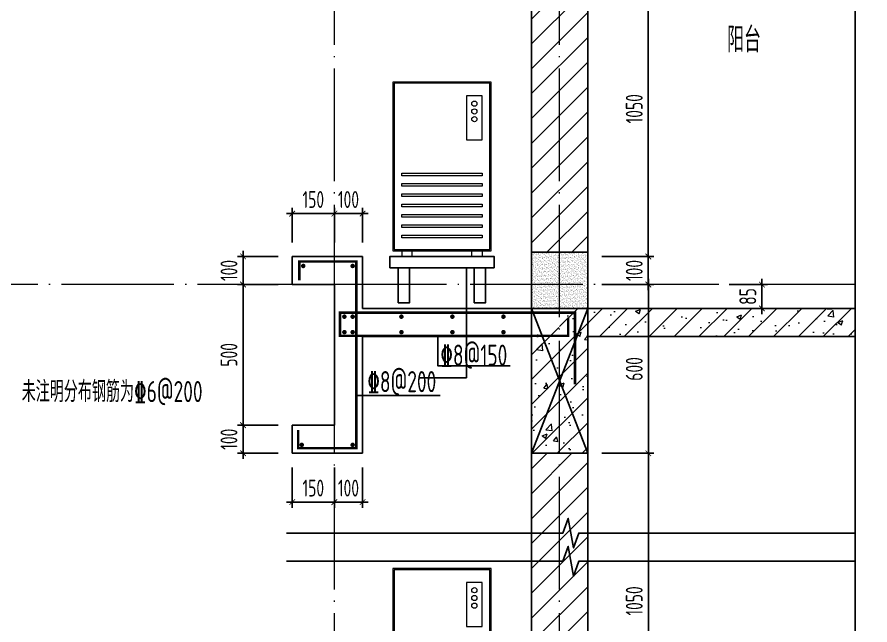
# Model space of a CAD drawing. Extents: x 826826 to 1642106, y -156213 to 399140.
# Drawn here: x 1545148 to 1548177, y 298156 to 300318 of the extents above; entities that cross this region are included whole.
import ezdxf

# ---------------------------------------------------------------- set-up
doc = ezdxf.new("R2010")
doc.units = 0
doc.header["$LTSCALE"] = 1000
doc.linetypes.add('DOTE', pattern=[2.42, 2, -0.2, 0.02, -0.2])
doc.layers.get('0').update_dxf_attribs({"linetype": 'CONTINUOUS'})
doc.layers.get('DEFPOINTS').update_dxf_attribs({"linetype": 'CONTINUOUS'})
for name, color, linetype in [('DIM', 2, 'CONTINUOUS'), ('DIM_IDEN', 67, 'CONTINUOUS'), ('DIM_SYMB', 3, 'CONTINUOUS'), ('PUB_TEXT', 2, 'CONTINUOUS'), ('REIN', 6, 'CONTINUOUS'), ('S-大样-砼线', 7, 'CONTINUOUS'), ('S-引出线', 40, 'CONTINUOUS'), ('TEXT', 2, 'CONTINUOUS'), ('WALL', 5, 'CONTINUOUS'), ('看线', 251, 'CONTINUOUS'), ('空调外机', 8, 'CONTINUOUS'), ('立面-看线', 251, 'CONTINUOUS')]:
    doc.layers.add(name, color=color, linetype=linetype)
for name, color, linetype, lineweight in [('DOTE', 251, 'DOTE', 9), ('PUB_HATCH', 8, 'CONTINUOUS', 9), ('平面-空调室外机', 143, 'CONTINUOUS', 9)]:
    doc.layers.add(name, color=color, linetype=linetype, lineweight=lineweight)
doc.styles.add('DIM_FONT_T3', font='SIMPLEX', dxfattribs={"width": 0.705882, "bigfont": 'GBCBIG'})
doc.styles.add('TSSD_DIMENSION', font='Tssdeng.shx', dxfattribs={"width": 0.7, "bigfont": 'tssdchn.shx'})
doc.styles.add('TSSD_REIN', font='tssdeng.shx', dxfattribs={"width": 0.7, "height": 300, "bigfont": 'tssdchn.shx'})
doc.dimstyles.new('TSSD_20_20', dxfattribs={"dimtxt": 60, "dimasz": 20, "dimexe": 20, "dimexo": 50, "dimgap": 20, "dimtad": 1, "dimdec": 0, "dimzin": 0, "dimdsep": 46, "dimtxsty": 'TSSD_DIMENSION', "dimblk": 'ARCHTICK', "dimblk1": 'ARCHTICK', "dimblk2": 'ARCHTICK', "dimcen": 0, "dimdle": 20, "dimclrt": 7, "dimadec": 0, "dimazin": 0, "dimtfac": 1, "dimtdec": 0, "dimtix": 1, "dimtmove": 2, "dimatfit": 3, "dimfxl": 0, "dimtolj": 1, "dimtzin": 0, "dimarcsym": 0})
pattern_1 = [(45, (0, 0), (-44.194174, 44.194174), []), (50, (0, 0), (179.315046, -15.688034), [18.75, -206.25]), (355, (0, 0), (-34.687833, 188.048033), [15, -165]), (100.4514, (14.94, -1.3), (144.627345, 172.359886), [15.935047, -175.285528]), (46.1842, (0, 50), (266.81026, -41.379754), [28.125, -309.375]), (96.6356, (22.23, 46.55), (233.66568, 243.52947), [23.90257, -262.92825]), (351.1842, (0, 50), (233.66549, 243.52965), [22.5, -247.5]), (21, (25, 37.5), (149.226763, -100.654723), [18.75, -206.25]), (326, (25, 37.5), (60.828833, 181.28751), [15, -165]), (71.4514, (37.44, 29.11), (210.055657, 80.632624), [15.935047, -175.285528]), (37.5, (0, 0), (3.039964, 83.2234635), [0, -163, 0, -167.5, 0, -165.625]), (7.5, (0, 0), (65.767384, 98.602928), [0, -95.5, 0, -159.25, 0, -63.125]), (327.5, (-55.75, 0), (133.455609, -5.638718), [0, -62.5, 0, -195, 0, -258.75]), (317.5, (-80.75, 0), (145.796542, 25.026246), [0, -81.25, 0, -129.5, 0, -183.75])]
pattern_2 = [(45, (0, 44.88), (-44.1941915, 44.1941915), [])]
pattern_3 = [(45, (689015.794, 456209.414), (-44.194174, 44.194174), []), (50, (689015.8, 456209.41), (179.315046, -15.688034), [18.75, -206.25]), (355, (689015.8, 456209.41), (-34.687833, 188.048033), [15, -165]), (100.4514, (689030.74, 456208.1), (144.627345, 172.359886), [15.935047, -175.285528]), (46.1842, (689015.8, 456259.41), (266.81026, -41.379754), [28.125, -309.375]), (96.6356, (689038.03, 456255.97), (233.66568, 243.52947), [23.90257, -262.92825]), (351.1842, (689015.8, 456259.41), (233.66549, 243.52965), [22.5, -247.5]), (21, (689040.8, 456246.91), (149.226763, -100.654723), [18.75, -206.25]), (326, (689040.8, 456246.91), (60.828833, 181.28751), [15, -165]), (71.4514, (689053.23, 456238.53), (210.055657, 80.632624), [15.935047, -175.285528]), (37.5, (689015.794, 456209.414), (3.039964, 83.2234635), [0, -163, 0, -167.5, 0, -165.625]), (7.5, (689015.79, 456209.41), (65.767384, 98.602928), [0, -95.5, 0, -159.25, 0, -63.125]), (327.5, (688960.044, 456209.414), (133.455609, -5.638718), [0, -62.5, 0, -195, 0, -258.75]), (317.5, (688935.04, 456209.41), (145.796542, 25.026246), [0, -81.25, 0, -129.5, 0, -183.75])]

# ---------------------------------------------------------------- blocks, each defined once
blk = doc.blocks.new('kongtiao')
for p, q in [((-338.7, 49), (-338.7, -550.8)), ((11, 49), (-338.7, 49)), ((-334.1, 44.4), (-334.1, -546.2)), ((6.4, 44.4), (-334.1, 44.4)), ((6.4, -546.2), (6.4, 44.4)), ((11, -550.8), (11, 49)), ((-76.2, -0.5), (-76.2, -156.5)), ((-21.1, -0.5), (-76.2, -0.5)), ((-21.1, -156.5), (-21.1, -0.5)), ((-76.2, -156.5), (-21.1, -156.5)), ((-338.7, -550.8), (11, -550.8)), ((-334.1, -546.2), (6.4, -546.2)), ((-306.6, -550.8), (-306.6, -571.2)), ((-306.6, -571.2), (-269.8, -571.2)), ((-269.8, -571.2), (-269.8, -550.8)), ((-57.9, -571.2), (-57.9, -550.8)), ((-21.1, -571.2), (-57.9, -571.2)), ((-21.1, -550.8), (-21.1, -571.2))]:
    blk.add_line(p, q)
for points in [[(-306.6, -275.4), (-21.1, -275.4), (-21.1, -284.6), (-306.6, -284.6)], [(-306.6, -312.1), (-21.1, -312.1), (-21.1, -321.3), (-306.6, -321.3)], [(-306.6, -348.8), (-21.1, -348.8), (-21.1, -358), (-306.6, -358)], [(-306.6, -385.6), (-21.1, -385.6), (-21.1, -394.7), (-306.6, -394.7)], [(-306.6, -422.3), (-21.1, -422.3), (-21.1, -431.5), (-306.6, -431.5)], [(-306.6, -459), (-21.1, -459), (-21.1, -468.2), (-306.6, -468.2)], [(-306.6, -495.7), (-21.1, -495.7), (-21.1, -504.9), (-306.6, -504.9)]]:
    blk.add_lwpolyline(points, close=True)
for centre in [(-48.7, -28), (-48.7, -55.6), (-48.7, -83.1)]:
    blk.add_circle(centre, 9.18)
blk = doc.blocks.new('_ArchTick')
at = {"color": 0, "linetype": 'ByBlock', "const_width": 0.15}
blk.add_lwpolyline([(-0.5, -0.5), (0.5, 0.5)], dxfattribs=at)
blk = doc.blocks.new('*D2746')
at = {"layer": 'DEFPOINTS', "color": 0}
for p in [(895181.9, -114386.1), (895397.2, -114386.1), (895181.9, -114986.1)]:
    blk.add_point(p, dxfattribs=at)
at = {"layer": 'DIM', "color": 0, "lineweight": -2}
for p, q in [((895397.2, -115006.1), (895397.2, -114366.1)), ((895231.9, -114386.1), (895417.2, -114386.1)), ((895231.9, -114986.1), (895417.2, -114986.1))]:
    blk.add_line(p, q, dxfattribs=at)
at = {"layer": 'DIM', "color": 0, "lineweight": -2, "xscale": 20, "yscale": 20, "zscale": 20}
for p, rotation in [((895397.2, -114386.1), 90), ((895397.2, -114986.1), 270)]:
    blk.add_blockref('_ArchTick', p, dxfattribs=dict(at, rotation=rotation))
at = {"layer": 'DIM', "color": 7, "insert": (895347.2, -114686.1), "char_height": 60, "attachment_point": 5, "rotation": 90, "style": 'TSSD_DIMENSION'}
blk.add_mtext('\\A1;600', dxfattribs=at)
blk = doc.blocks.new('*D2747')
at = {"layer": 'DEFPOINTS', "color": 0}
for p in [(895181.9, -114986.1), (895397.2, -114986.1), (895181.9, -116036.1)]:
    blk.add_point(p, dxfattribs=at)
at = {"layer": 'DIM', "color": 0, "lineweight": -2}
for p, q in [((895397.2, -116056.1), (895397.2, -114966.1)), ((895231.9, -114986.1), (895417.2, -114986.1)), ((895231.9, -116036.1), (895417.2, -116036.1))]:
    blk.add_line(p, q, dxfattribs=at)
at = {"layer": 'DIM', "color": 0, "lineweight": -2, "xscale": 20, "yscale": 20, "zscale": 20}
for p, rotation in [((895397.2, -114986.1), 90), ((895397.2, -116036.1), 270)]:
    blk.add_blockref('_ArchTick', p, dxfattribs=dict(at, rotation=rotation))
at = {"layer": 'DIM', "color": 7, "insert": (895347.2, -115511.1), "char_height": 60, "attachment_point": 5, "rotation": 90, "style": 'TSSD_DIMENSION'}
blk.add_mtext('\\A1;1050', dxfattribs=at)
blk = doc.blocks.new('*D2748')
at = {"layer": 'DEFPOINTS', "color": 0}
for p in [(895181.9, -116036.1), (895397.2, -116036.1), (895181.9, -116136.1)]:
    blk.add_point(p, dxfattribs=at)
at = {"layer": 'DIM', "color": 0, "lineweight": -2}
for p, q in [((895231.9, -116036.1), (895417.2, -116036.1)), ((895397.2, -116036.1), (895397.2, -116016.1)), ((895397.2, -116136.1), (895397.2, -116036.1)), ((895231.9, -116136.1), (895417.2, -116136.1)), ((895397.2, -116136.1), (895397.2, -116156.1))]:
    blk.add_line(p, q, dxfattribs=at)
at = {"layer": 'DIM', "color": 0, "lineweight": -2, "xscale": 20, "yscale": 20, "zscale": 20}
for p, rotation in [((895397.2, -116036.1), 270), ((895397.2, -116136.1), 90)]:
    blk.add_blockref('_ArchTick', p, dxfattribs=dict(at, rotation=rotation))
at = {"layer": 'DIM', "color": 7, "insert": (895347.2, -116086.1), "char_height": 60, "attachment_point": 5, "rotation": 90, "style": 'TSSD_DIMENSION'}
blk.add_mtext('\\A1;100', dxfattribs=at)
blk = doc.blocks.new('*D2749')
at = {"layer": 'DEFPOINTS', "color": 0}
for p in [(895181.9, -116136.1), (895397.2, -116136.1), (895181.9, -117186.1)]:
    blk.add_point(p, dxfattribs=at)
at = {"layer": 'DIM', "color": 0, "lineweight": -2}
for p, q in [((895397.2, -117206.1), (895397.2, -116116.1)), ((895231.9, -116136.1), (895417.2, -116136.1)), ((895231.9, -117186.1), (895417.2, -117186.1))]:
    blk.add_line(p, q, dxfattribs=at)
at = {"layer": 'DIM', "color": 0, "lineweight": -2, "xscale": 20, "yscale": 20, "zscale": 20}
for p, rotation in [((895397.2, -116136.1), 90), ((895397.2, -117186.1), 270)]:
    blk.add_blockref('_ArchTick', p, dxfattribs=dict(at, rotation=rotation))
at = {"layer": 'DIM', "color": 7, "insert": (895347.2, -116661.1), "char_height": 60, "attachment_point": 5, "rotation": 90, "style": 'TSSD_DIMENSION'}
blk.add_mtext('\\A1;1050', dxfattribs=at)
blk = doc.blocks.new('*D2750')
at = {"layer": 'DEFPOINTS', "color": 0}
for p in [(895181.9, -117186.1), (895397.2, -117186.1), (895181.9, -117286.1)]:
    blk.add_point(p, dxfattribs=at)
at = {"layer": 'DIM', "color": 0, "lineweight": -2}
for p, q in [((895231.9, -117186.1), (895417.2, -117186.1)), ((895397.2, -117186.1), (895397.2, -117166.1)), ((895397.2, -117286.1), (895397.2, -117186.1)), ((895231.9, -117286.1), (895417.2, -117286.1)), ((895397.2, -117286.1), (895397.2, -117306.1))]:
    blk.add_line(p, q, dxfattribs=at)
at = {"layer": 'DIM', "color": 0, "lineweight": -2, "xscale": 20, "yscale": 20, "zscale": 20}
for p, rotation in [((895397.2, -117186.1), 270), ((895397.2, -117286.1), 90)]:
    blk.add_blockref('_ArchTick', p, dxfattribs=dict(at, rotation=rotation))
at = {"layer": 'DIM', "color": 7, "insert": (895347.2, -117236.1), "char_height": 60, "attachment_point": 5, "rotation": 90, "style": 'TSSD_DIMENSION'}
blk.add_mtext('\\A1;100', dxfattribs=at)
blk = doc.blocks.new('*D2751')
at = {"layer": 'DEFPOINTS', "color": 0}
for p in [(894381.9, -116136.1), (894981.9, -116136.1), (894981.9, -116289.2)]:
    blk.add_point(p, dxfattribs=at)
at = {"layer": 'DIM', "color": 0, "lineweight": -2}
for p, q in [((894381.9, -116186.1), (894381.9, -116309.2)), ((894981.9, -116186.1), (894981.9, -116309.2)), ((894361.9, -116289.2), (895001.9, -116289.2))]:
    blk.add_line(p, q, dxfattribs=at)
at = {"layer": 'DIM', "color": 0, "lineweight": -2, "xscale": 20, "yscale": 20, "zscale": 20, "rotation": 180}
blk.add_blockref('_ArchTick', (894381.9, -116289.2), dxfattribs=at)
at = {"layer": 'DIM', "color": 0, "lineweight": -2, "xscale": 20, "yscale": 20, "zscale": 20}
blk.add_blockref('_ArchTick', (894981.9, -116289.2), dxfattribs=at)
at = {"layer": 'DIM', "color": 7, "insert": (894681.9, -116239.2), "char_height": 60, "attachment_point": 5, "style": 'TSSD_DIMENSION'}
blk.add_mtext('\\A1;600', dxfattribs=at)
blk = doc.blocks.new('*D2752')
at = {"layer": 'DEFPOINTS', "color": 0}
for p in [(894981.9, -116136.1), (895081.9, -116136.1), (895081.9, -116289.2)]:
    blk.add_point(p, dxfattribs=at)
at = {"layer": 'DIM', "color": 0, "lineweight": -2}
for p, q in [((894981.9, -116186.1), (894981.9, -116309.2)), ((895081.9, -116186.1), (895081.9, -116309.2)), ((894981.9, -116289.2), (894961.9, -116289.2)), ((894981.9, -116289.2), (895081.9, -116289.2)), ((895081.9, -116289.2), (895101.9, -116289.2))]:
    blk.add_line(p, q, dxfattribs=at)
at = {"layer": 'DIM', "color": 0, "lineweight": -2, "xscale": 20, "yscale": 20, "zscale": 20}
blk.add_blockref('_ArchTick', (894981.9, -116289.2), dxfattribs=at)
at = {"layer": 'DIM', "color": 0, "lineweight": -2, "xscale": 20, "yscale": 20, "zscale": 20, "rotation": 180}
blk.add_blockref('_ArchTick', (895081.9, -116289.2), dxfattribs=at)
at = {"layer": 'DIM', "color": 7, "insert": (895031.9, -116239.2), "char_height": 60, "attachment_point": 5, "style": 'TSSD_DIMENSION'}
blk.add_mtext('\\A1;100', dxfattribs=at)
blk = doc.blocks.new('*D2753')
at = {"layer": 'DEFPOINTS', "color": 0}
for p in [(894981.9, -115836.1), (895104.2, -115836.1), (894981.9, -116136.1)]:
    blk.add_point(p, dxfattribs=at)
at = {"layer": 'DIM', "color": 0, "lineweight": -2}
for p, q in [((895104.2, -116156.1), (895104.2, -115816.1)), ((895031.9, -115836.1), (895124.2, -115836.1)), ((895031.9, -116136.1), (895124.2, -116136.1))]:
    blk.add_line(p, q, dxfattribs=at)
at = {"layer": 'DIM', "color": 0, "lineweight": -2, "xscale": 20, "yscale": 20, "zscale": 20}
for p, rotation in [((895104.2, -115836.1), 90), ((895104.2, -116136.1), 270)]:
    blk.add_blockref('_ArchTick', p, dxfattribs=dict(at, rotation=rotation))
at = {"layer": 'DIM', "color": 7, "insert": (895054.2, -115986.1), "char_height": 60, "attachment_point": 5, "rotation": 90, "style": 'TSSD_DIMENSION'}
blk.add_mtext('\\A1;300', dxfattribs=at)
blk = doc.blocks.new('*D2754')
at = {"layer": 'DEFPOINTS', "color": 0}
for p in [(895634.6, -117286.1), (895800.6, -117286.1), (895634.6, -117371.1)]:
    blk.add_point(p, dxfattribs=at)
at = {"layer": 'DIM', "color": 0, "lineweight": -2}
for p, q in [((895684.6, -117286.1), (895820.6, -117286.1)), ((895800.6, -117286.1), (895800.6, -117266.1)), ((895800.6, -117371.1), (895800.6, -117286.1)), ((895684.6, -117371.1), (895820.6, -117371.1)), ((895800.6, -117371.1), (895800.6, -117391.1))]:
    blk.add_line(p, q, dxfattribs=at)
at = {"layer": 'DIM', "color": 0, "lineweight": -2, "xscale": 20, "yscale": 20, "zscale": 20}
for p, rotation in [((895800.6, -117286.1), 270), ((895800.6, -117371.1), 90)]:
    blk.add_blockref('_ArchTick', p, dxfattribs=dict(at, rotation=rotation))
at = {"layer": 'DIM', "color": 7, "insert": (895750.6, -117328.6), "char_height": 60, "attachment_point": 5, "rotation": 90, "style": 'TSSD_DIMENSION'}
blk.add_mtext('\\A1;85', dxfattribs=at)
blk = doc.blocks.new('*D2755')
at = {"layer": 'DEFPOINTS', "color": 0}
for p in [(893957.3, -117186.1), (894131.9, -117186.1), (894131.9, -117286.1)]:
    blk.add_point(p, dxfattribs=at)
at = {"layer": 'DIM', "color": 0, "lineweight": -2}
for p, q in [((894081.9, -117186.1), (893937.3, -117186.1)), ((893957.3, -117186.1), (893957.3, -117166.1)), ((893957.3, -117286.1), (893957.3, -117186.1)), ((894081.9, -117286.1), (893937.3, -117286.1)), ((893957.3, -117286.1), (893957.3, -117306.1))]:
    blk.add_line(p, q, dxfattribs=at)
at = {"layer": 'DIM', "color": 0, "lineweight": -2, "xscale": 20, "yscale": 20, "zscale": 20}
for p, rotation in [((893957.3, -117186.1), 270), ((893957.3, -117286.1), 90)]:
    blk.add_blockref('_ArchTick', p, dxfattribs=dict(at, rotation=rotation))
at = {"layer": 'DIM', "color": 7, "insert": (893907.3, -117236.1), "char_height": 60, "attachment_point": 5, "rotation": 90, "style": 'TSSD_DIMENSION'}
blk.add_mtext('\\A1;100', dxfattribs=at)
blk = doc.blocks.new('*D2756')
at = {"layer": 'DEFPOINTS', "color": 0}
for p in [(893957.3, -117286.1), (894131.9, -117286.1), (894131.9, -117786.1)]:
    blk.add_point(p, dxfattribs=at)
at = {"layer": 'DIM', "color": 0, "lineweight": -2}
for p, q in [((894081.9, -117286.1), (893937.3, -117286.1)), ((893957.3, -117806.1), (893957.3, -117266.1)), ((894081.9, -117786.1), (893937.3, -117786.1))]:
    blk.add_line(p, q, dxfattribs=at)
at = {"layer": 'DIM', "color": 0, "lineweight": -2, "xscale": 20, "yscale": 20, "zscale": 20}
for p, rotation in [((893957.3, -117286.1), 90), ((893957.3, -117786.1), 270)]:
    blk.add_blockref('_ArchTick', p, dxfattribs=dict(at, rotation=rotation))
at = {"layer": 'DIM', "color": 7, "insert": (893907.3, -117536.1), "char_height": 60, "attachment_point": 5, "rotation": 90, "style": 'TSSD_DIMENSION'}
blk.add_mtext('\\A1;500', dxfattribs=at)
blk = doc.blocks.new('*D2757')
at = {"layer": 'DEFPOINTS', "color": 0}
for p in [(893957.3, -117786.1), (894131.9, -117786.1), (894131.9, -117886.1)]:
    blk.add_point(p, dxfattribs=at)
at = {"layer": 'DIM', "color": 0, "lineweight": -2}
for p, q in [((893957.3, -117786.1), (893957.3, -117766.1)), ((894081.9, -117786.1), (893937.3, -117786.1)), ((893957.3, -117886.1), (893957.3, -117786.1)), ((894081.9, -117886.1), (893937.3, -117886.1)), ((893957.3, -117886.1), (893957.3, -117906.1))]:
    blk.add_line(p, q, dxfattribs=at)
at = {"layer": 'DIM', "color": 0, "lineweight": -2, "xscale": 20, "yscale": 20, "zscale": 20}
for p, rotation in [((893957.3, -117786.1), 270), ((893957.3, -117886.1), 90)]:
    blk.add_blockref('_ArchTick', p, dxfattribs=dict(at, rotation=rotation))
at = {"layer": 'DIM', "color": 7, "insert": (893907.3, -117836.1), "char_height": 60, "attachment_point": 5, "rotation": 90, "style": 'TSSD_DIMENSION'}
blk.add_mtext('\\A1;100', dxfattribs=at)
blk = doc.blocks.new('*D2758')
at = {"layer": 'DEFPOINTS', "color": 0}
for p in [(894131.9, -117886.1), (894281.9, -117886.1), (894281.9, -118059.8)]:
    blk.add_point(p, dxfattribs=at)
at = {"layer": 'DIM', "color": 0, "lineweight": -2}
for p, q in [((894131.9, -117936.1), (894131.9, -118079.8)), ((894281.9, -117936.1), (894281.9, -118079.8)), ((894111.9, -118059.8), (894301.9, -118059.8))]:
    blk.add_line(p, q, dxfattribs=at)
at = {"layer": 'DIM', "color": 0, "lineweight": -2, "xscale": 20, "yscale": 20, "zscale": 20, "rotation": 180}
blk.add_blockref('_ArchTick', (894131.9, -118059.8), dxfattribs=at)
at = {"layer": 'DIM', "color": 0, "lineweight": -2, "xscale": 20, "yscale": 20, "zscale": 20}
blk.add_blockref('_ArchTick', (894281.9, -118059.8), dxfattribs=at)
at = {"layer": 'DIM', "color": 7, "insert": (894206.9, -118009.8), "char_height": 60, "attachment_point": 5, "style": 'TSSD_DIMENSION'}
blk.add_mtext('\\A1;150', dxfattribs=at)
blk = doc.blocks.new('*D2759')
at = {"layer": 'DEFPOINTS', "color": 0}
for p in [(894281.9, -117886.1), (894381.9, -117886.1), (894381.9, -118059.8)]:
    blk.add_point(p, dxfattribs=at)
at = {"layer": 'DIM', "color": 0, "lineweight": -2}
for p, q in [((894281.9, -117936.1), (894281.9, -118079.8)), ((894381.9, -117936.1), (894381.9, -118079.8)), ((894281.9, -118059.8), (894261.9, -118059.8)), ((894281.9, -118059.8), (894381.9, -118059.8)), ((894381.9, -118059.8), (894401.9, -118059.8))]:
    blk.add_line(p, q, dxfattribs=at)
at = {"layer": 'DIM', "color": 0, "lineweight": -2, "xscale": 20, "yscale": 20, "zscale": 20}
blk.add_blockref('_ArchTick', (894281.9, -118059.8), dxfattribs=at)
at = {"layer": 'DIM', "color": 0, "lineweight": -2, "xscale": 20, "yscale": 20, "zscale": 20, "rotation": 180}
blk.add_blockref('_ArchTick', (894381.9, -118059.8), dxfattribs=at)
at = {"layer": 'DIM', "color": 7, "insert": (894331.9, -118009.8), "char_height": 60, "attachment_point": 5, "style": 'TSSD_DIMENSION'}
blk.add_mtext('\\A1;100', dxfattribs=at)
blk = doc.blocks.new('*D2760')
at = {"layer": 'DEFPOINTS', "color": 0}
for p in [(894281.9, -117033.7), (894131.9, -117186.1), (894281.9, -117186.1)]:
    blk.add_point(p, dxfattribs=at)
at = {"layer": 'DIM', "color": 0, "lineweight": -2}
for p, q in [((894111.9, -117033.7), (894301.9, -117033.7)), ((894131.9, -117136.1), (894131.9, -117013.7)), ((894281.9, -117136.1), (894281.9, -117013.7))]:
    blk.add_line(p, q, dxfattribs=at)
at = {"layer": 'DIM', "color": 0, "lineweight": -2, "xscale": 20, "yscale": 20, "zscale": 20, "rotation": 180}
blk.add_blockref('_ArchTick', (894131.9, -117033.7), dxfattribs=at)
at = {"layer": 'DIM', "color": 0, "lineweight": -2, "xscale": 20, "yscale": 20, "zscale": 20}
blk.add_blockref('_ArchTick', (894281.9, -117033.7), dxfattribs=at)
at = {"layer": 'DIM', "color": 7, "insert": (894206.9, -116983.7), "char_height": 60, "attachment_point": 5, "style": 'TSSD_DIMENSION'}
blk.add_mtext('\\A1;150', dxfattribs=at)
blk = doc.blocks.new('*D2761')
at = {"layer": 'DEFPOINTS', "color": 0}
for p in [(894381.9, -117033.7), (894281.9, -117186.1), (894381.9, -117186.1)]:
    blk.add_point(p, dxfattribs=at)
at = {"layer": 'DIM', "color": 0, "lineweight": -2}
for p, q in [((894281.9, -117033.7), (894261.9, -117033.7)), ((894281.9, -117136.1), (894281.9, -117013.7)), ((894281.9, -117033.7), (894381.9, -117033.7)), ((894381.9, -117136.1), (894381.9, -117013.7)), ((894381.9, -117033.7), (894401.9, -117033.7))]:
    blk.add_line(p, q, dxfattribs=at)
at = {"layer": 'DIM', "color": 0, "lineweight": -2, "xscale": 20, "yscale": 20, "zscale": 20}
blk.add_blockref('_ArchTick', (894281.9, -117033.7), dxfattribs=at)
at = {"layer": 'DIM', "color": 0, "lineweight": -2, "xscale": 20, "yscale": 20, "zscale": 20, "rotation": 180}
blk.add_blockref('_ArchTick', (894381.9, -117033.7), dxfattribs=at)
at = {"layer": 'DIM', "color": 7, "insert": (894331.9, -116983.7), "char_height": 60, "attachment_point": 5, "style": 'TSSD_DIMENSION'}
blk.add_mtext('\\A1;100', dxfattribs=at)
blk = doc.blocks.new('*D1754')
at = {"layer": 'DEFPOINTS', "color": 0}
for p in [(1546275, 299618.7), (1546125, 299466.4), (1546275, 299466.4)]:
    blk.add_point(p, dxfattribs=at)
at = {"layer": 'DIM', "color": 0, "lineweight": -2}
for p, q in [((1546125, 299516.4), (1546125, 299638.7)), ((1546275, 299516.4), (1546275, 299638.7)), ((1546105, 299618.7), (1546295, 299618.7))]:
    blk.add_line(p, q, dxfattribs=at)
at = {"layer": 'DIM', "color": 0, "lineweight": -2, "xscale": 20, "yscale": 20, "zscale": 20, "rotation": 180}
blk.add_blockref('_ArchTick', (1546125, 299618.7), dxfattribs=at)
at = {"layer": 'DIM', "color": 0, "lineweight": -2, "xscale": 20, "yscale": 20, "zscale": 20}
blk.add_blockref('_ArchTick', (1546275, 299618.7), dxfattribs=at)
at = {"layer": 'DIM', "color": 7, "insert": (1546200, 299668.7), "char_height": 60, "attachment_point": 5, "style": 'TSSD_DIMENSION'}
blk.add_mtext('\\A1;150', dxfattribs=at)
blk = doc.blocks.new('*D1755')
at = {"layer": 'DEFPOINTS', "color": 0}
for p in [(1546375, 299618.7), (1546275, 299466.4), (1546375, 299466.4)]:
    blk.add_point(p, dxfattribs=at)
at = {"layer": 'DIM', "color": 0, "lineweight": -2}
for p, q in [((1546275, 299516.4), (1546275, 299638.7)), ((1546375, 299516.4), (1546375, 299638.7)), ((1546275, 299618.7), (1546255, 299618.7)), ((1546275, 299618.7), (1546375, 299618.7)), ((1546375, 299618.7), (1546395, 299618.7))]:
    blk.add_line(p, q, dxfattribs=at)
at = {"layer": 'DIM', "color": 0, "lineweight": -2, "xscale": 20, "yscale": 20, "zscale": 20}
blk.add_blockref('_ArchTick', (1546275, 299618.7), dxfattribs=at)
at = {"layer": 'DIM', "color": 0, "lineweight": -2, "xscale": 20, "yscale": 20, "zscale": 20, "rotation": 180}
blk.add_blockref('_ArchTick', (1546375, 299618.7), dxfattribs=at)
at = {"layer": 'DIM', "color": 7, "insert": (1546325, 299668.7), "char_height": 60, "attachment_point": 5, "style": 'TSSD_DIMENSION'}
blk.add_mtext('\\A1;100', dxfattribs=at)
blk = doc.blocks.new('*D1756')
at = {"layer": 'DEFPOINTS', "color": 0}
for p in [(1546125, 298766.4), (1546275, 298766.4), (1546275, 298592.7)]:
    blk.add_point(p, dxfattribs=at)
at = {"layer": 'DIM', "color": 0, "lineweight": -2}
for p, q in [((1546125, 298716.4), (1546125, 298572.7)), ((1546275, 298716.4), (1546275, 298572.7)), ((1546105, 298592.7), (1546295, 298592.7))]:
    blk.add_line(p, q, dxfattribs=at)
at = {"layer": 'DIM', "color": 0, "lineweight": -2, "xscale": 20, "yscale": 20, "zscale": 20, "rotation": 180}
blk.add_blockref('_ArchTick', (1546125, 298592.7), dxfattribs=at)
at = {"layer": 'DIM', "color": 0, "lineweight": -2, "xscale": 20, "yscale": 20, "zscale": 20}
blk.add_blockref('_ArchTick', (1546275, 298592.7), dxfattribs=at)
at = {"layer": 'DIM', "color": 7, "insert": (1546200, 298642.7), "char_height": 60, "attachment_point": 5, "style": 'TSSD_DIMENSION'}
blk.add_mtext('\\A1;150', dxfattribs=at)
blk = doc.blocks.new('*D1757')
at = {"layer": 'DEFPOINTS', "color": 0}
for p in [(1546275, 298766.4), (1546375, 298766.4), (1546375, 298592.7)]:
    blk.add_point(p, dxfattribs=at)
at = {"layer": 'DIM', "color": 0, "lineweight": -2}
for p, q in [((1546275, 298716.4), (1546275, 298572.7)), ((1546375, 298716.4), (1546375, 298572.7)), ((1546275, 298592.7), (1546255, 298592.7)), ((1546275, 298592.7), (1546375, 298592.7)), ((1546375, 298592.7), (1546395, 298592.7))]:
    blk.add_line(p, q, dxfattribs=at)
at = {"layer": 'DIM', "color": 0, "lineweight": -2, "xscale": 20, "yscale": 20, "zscale": 20}
blk.add_blockref('_ArchTick', (1546275, 298592.7), dxfattribs=at)
at = {"layer": 'DIM', "color": 0, "lineweight": -2, "xscale": 20, "yscale": 20, "zscale": 20, "rotation": 180}
blk.add_blockref('_ArchTick', (1546375, 298592.7), dxfattribs=at)
at = {"layer": 'DIM', "color": 7, "insert": (1546325, 298642.7), "char_height": 60, "attachment_point": 5, "style": 'TSSD_DIMENSION'}
blk.add_mtext('\\A1;100', dxfattribs=at)
blk = doc.blocks.new('*D1758')
at = {"layer": 'DEFPOINTS', "color": 0}
for p in [(1545950.4, 299466.4), (1546125, 299466.4), (1546125, 299366.4)]:
    blk.add_point(p, dxfattribs=at)
at = {"layer": 'DIM', "color": 0, "lineweight": -2}
for p, q in [((1545950.4, 299466.4), (1545950.4, 299486.4)), ((1546075, 299466.4), (1545930.4, 299466.4)), ((1545950.4, 299366.4), (1545950.4, 299466.4)), ((1546075, 299366.4), (1545930.4, 299366.4)), ((1545950.4, 299366.4), (1545950.4, 299346.4))]:
    blk.add_line(p, q, dxfattribs=at)
at = {"layer": 'DIM', "color": 0, "lineweight": -2, "xscale": 20, "yscale": 20, "zscale": 20}
for p, rotation in [((1545950.4, 299466.4), 270), ((1545950.4, 299366.4), 90)]:
    blk.add_blockref('_ArchTick', p, dxfattribs=dict(at, rotation=rotation))
at = {"layer": 'DIM', "color": 7, "insert": (1545900.4, 299416.4), "char_height": 60, "attachment_point": 5, "rotation": 90, "style": 'TSSD_DIMENSION'}
blk.add_mtext('\\A1;100', dxfattribs=at)
blk = doc.blocks.new('*D1759')
at = {"layer": 'DEFPOINTS', "color": 0}
for p in [(1545950.4, 299366.4), (1546125, 299366.4), (1546125, 298866.4)]:
    blk.add_point(p, dxfattribs=at)
at = {"layer": 'DIM', "color": 0, "lineweight": -2}
for p, q in [((1545950.4, 298846.4), (1545950.4, 299386.4)), ((1546075, 299366.4), (1545930.4, 299366.4)), ((1546075, 298866.4), (1545930.4, 298866.4))]:
    blk.add_line(p, q, dxfattribs=at)
at = {"layer": 'DIM', "color": 0, "lineweight": -2, "xscale": 20, "yscale": 20, "zscale": 20}
for p, rotation in [((1545950.4, 299366.4), 90), ((1545950.4, 298866.4), 270)]:
    blk.add_blockref('_ArchTick', p, dxfattribs=dict(at, rotation=rotation))
at = {"layer": 'DIM', "color": 7, "insert": (1545900.4, 299116.4), "char_height": 60, "attachment_point": 5, "rotation": 90, "style": 'TSSD_DIMENSION'}
blk.add_mtext('\\A1;500', dxfattribs=at)
blk = doc.blocks.new('*D1760')
at = {"layer": 'DEFPOINTS', "color": 0}
for p in [(1545950.4, 298866.4), (1546125, 298866.4), (1546125, 298766.4)]:
    blk.add_point(p, dxfattribs=at)
at = {"layer": 'DIM', "color": 0, "lineweight": -2}
for p, q in [((1545950.4, 298866.4), (1545950.4, 298886.4)), ((1546075, 298866.4), (1545930.4, 298866.4)), ((1545950.4, 298766.4), (1545950.4, 298866.4)), ((1546075, 298766.4), (1545930.4, 298766.4)), ((1545950.4, 298766.4), (1545950.4, 298746.4))]:
    blk.add_line(p, q, dxfattribs=at)
at = {"layer": 'DIM', "color": 0, "lineweight": -2, "xscale": 20, "yscale": 20, "zscale": 20}
for p, rotation in [((1545950.4, 298866.4), 270), ((1545950.4, 298766.4), 90)]:
    blk.add_blockref('_ArchTick', p, dxfattribs=dict(at, rotation=rotation))
at = {"layer": 'DIM', "color": 7, "insert": (1545900.4, 298816.4), "char_height": 60, "attachment_point": 5, "rotation": 90, "style": 'TSSD_DIMENSION'}
blk.add_mtext('\\A1;100', dxfattribs=at)
blk = doc.blocks.new('*D1761')
at = {"layer": 'DEFPOINTS', "color": 0}
for p in [(1547627.7, 299366.4), (1547793.6, 299366.4), (1547627.7, 299281.4)]:
    blk.add_point(p, dxfattribs=at)
at = {"layer": 'DIM', "color": 0, "lineweight": -2}
for p, q in [((1547793.6, 299366.4), (1547793.6, 299386.4)), ((1547677.7, 299366.4), (1547813.6, 299366.4)), ((1547793.6, 299281.4), (1547793.6, 299366.4)), ((1547677.7, 299281.4), (1547813.6, 299281.4)), ((1547793.6, 299281.4), (1547793.6, 299261.4))]:
    blk.add_line(p, q, dxfattribs=at)
at = {"layer": 'DIM', "color": 0, "lineweight": -2, "xscale": 20, "yscale": 20, "zscale": 20}
for p, rotation in [((1547793.6, 299366.4), 270), ((1547793.6, 299281.4), 90)]:
    blk.add_blockref('_ArchTick', p, dxfattribs=dict(at, rotation=rotation))
at = {"layer": 'DIM', "color": 7, "insert": (1547743.6, 299323.9), "char_height": 60, "attachment_point": 5, "rotation": 90, "style": 'TSSD_DIMENSION'}
blk.add_mtext('\\A1;85', dxfattribs=at)
blk = doc.blocks.new('*D1768')
at = {"layer": 'DEFPOINTS', "color": 0}
for p in [(1547175, 300516.4), (1547390.2, 300516.4), (1547175, 299466.4)]:
    blk.add_point(p, dxfattribs=at)
at = {"layer": 'DIM', "color": 0, "lineweight": -2}
for p, q in [((1547390.2, 299446.4), (1547390.2, 300536.4)), ((1547225, 300516.4), (1547410.2, 300516.4)), ((1547225, 299466.4), (1547410.2, 299466.4))]:
    blk.add_line(p, q, dxfattribs=at)
at = {"layer": 'DIM', "color": 0, "lineweight": -2, "xscale": 20, "yscale": 20, "zscale": 20}
for p, rotation in [((1547390.2, 300516.4), 90), ((1547390.2, 299466.4), 270)]:
    blk.add_blockref('_ArchTick', p, dxfattribs=dict(at, rotation=rotation))
at = {"layer": 'DIM', "color": 7, "insert": (1547340.2, 299991.4), "char_height": 60, "attachment_point": 5, "rotation": 90, "style": 'TSSD_DIMENSION'}
blk.add_mtext('\\A1;1050', dxfattribs=at)
blk = doc.blocks.new('*D1769')
at = {"layer": 'DEFPOINTS', "color": 0}
for p in [(1547175, 299466.4), (1547390.2, 299466.4), (1547175, 299366.4)]:
    blk.add_point(p, dxfattribs=at)
at = {"layer": 'DIM', "color": 0, "lineweight": -2}
for p, q in [((1547390.2, 299466.4), (1547390.2, 299486.4)), ((1547225, 299466.4), (1547410.2, 299466.4)), ((1547390.2, 299366.4), (1547390.2, 299466.4)), ((1547225, 299366.4), (1547410.2, 299366.4)), ((1547390.2, 299366.4), (1547390.2, 299346.4))]:
    blk.add_line(p, q, dxfattribs=at)
at = {"layer": 'DIM', "color": 0, "lineweight": -2, "xscale": 20, "yscale": 20, "zscale": 20}
for p, rotation in [((1547390.2, 299466.4), 270), ((1547390.2, 299366.4), 90)]:
    blk.add_blockref('_ArchTick', p, dxfattribs=dict(at, rotation=rotation))
at = {"layer": 'DIM', "color": 7, "insert": (1547340.2, 299416.4), "char_height": 60, "attachment_point": 5, "rotation": 90, "style": 'TSSD_DIMENSION'}
blk.add_mtext('\\A1;100', dxfattribs=at)
blk = doc.blocks.new('20210810.15071809')
at = {"layer": 'REIN', "const_width": 9}
for points in [[(984.1, 615.1), (984.1, 682), (1186.5, 682), (1186.5, 18.1), (979.7, 18.1), (979.7, 82.8)], [(1963.2, 245.6), (1963.2, 500.3), (1128.2, 500.3), (1128.2, 417.5), (1939, 417.5), (1939, 481.7)]]:
    blk.add_lwpolyline(points, dxfattribs=at)
at = {"layer": 'REIN', "const_width": 8}
for points in [[(993.7, 666.1, 1), (1001.7, 666.1, 1)], [(1169.2, 666.1, 1), (1177.2, 666.1, 1)], [(1139.8, 485.7, 1), (1147.8, 485.7, 1)], [(1169.2, 485.7, 1), (1177.2, 485.7, 1)], [(1342.4, 485.7, 1), (1350.4, 485.7, 1)], [(1523.5, 485.7, 1), (1531.5, 485.7, 1)], [(1704.8, 485.7, 1), (1712.8, 485.7, 1)], [(1139.8, 430.7, 1), (1147.8, 430.7, 1)], [(1169.2, 430.7, 1), (1177.2, 430.7, 1)], [(1342.4, 430.7, 1), (1350.4, 430.7, 1)], [(1523.5, 430.7, 1), (1531.5, 430.7, 1)], [(1704.8, 430.7, 1), (1712.8, 430.7, 1)], [(988.2, 30, 1), (996.2, 30, 1)], [(1169.2, 30, 1), (1177.2, 30, 1)]]:
    blk.add_lwpolyline(points, format="xyb", close=True, dxfattribs=at)
at = {"layer": 'S-大样-砼线'}
for p, q in [((1808.4, 515), (2008.4, 0)), ((2008.4, 515), (1808.4, 0))]:
    blk.add_line(p, q, dxfattribs=at)
blk.add_lwpolyline([(2008.4, 515), (1808.4, 515), (1808.4, 0), (2008.4, 0)], close=True, dxfattribs=at)
at = {"layer": 'S-引出线'}
blk.add_line((1186.5, 205.6), (1484.4, 205.6), dxfattribs=at)
blk.add_lwpolyline([(1476.3, 417.5), (1476.3, 310.5), (1732.2, 310.5)], dxfattribs=at)
at = {"layer": 'TEXT', "style": 'TSSD_REIN', "width": 0.7}
for s, p in [('%%1328@150', (1484.5, 311.5)), ('\x848@200', (1225.1, 217.3)), ('未注明分布钢筋为%%1326@200', (-2.5, 182))]:
    blk.add_text(s, height=75, rotation=0, dxfattribs=at).set_placement(p)
blk = doc.blocks.new('VBCVBCBCBF')
at = {"layer": 'PUB_HATCH'}
h = blk.add_hatch(dxfattribs=at)
h.set_pattern_fill('普通砖', color=256, scale=25, style=0)
h.set_pattern_definition(pattern_2)
h.paths.add_polyline_path([(894981.9, -115836.1), (895181.9, -115836.1), (895181.9, -114986.1), (894981.9, -114986.1)])
h = blk.add_hatch(dxfattribs=at)
h.set_pattern_fill('钢筋混凝土', color=256, scale=25, style=0)
h.set_pattern_definition(pattern_1)
h.paths.add_polyline_path([(894981.9, -116036.1), (895181.9, -116136.1), (895181.9, -115836.1), (894981.9, -115836.1)])
h = blk.add_hatch(dxfattribs=at)
h.set_pattern_fill('钢筋混凝土', color=256, scale=25, style=0)
h.set_pattern_definition(pattern_1)
h.paths.add_polyline_path([(895181.9, -116136.1), (894981.9, -116036.1), (894381.9, -116036.1), (894381.9, -116136.1)])
h = blk.add_hatch(dxfattribs=at)
h.set_pattern_fill('普通砖', color=256, scale=25, style=0)
h.set_pattern_definition(pattern_2)
h.paths.add_polyline_path([(895181.9, -117171.1), (895181.9, -116136.1), (894981.9, -116136.1), (894981.9, -117171.1)])
h = blk.add_hatch(dxfattribs=at)
h.set_pattern_fill('钢筋混凝土', color=256, scale=25, style=0)
h.set_pattern_definition(pattern_1)
h.paths.add_polyline_path([(895081.9, -117437.7), (895081.9, -117371.1), (894381.9, -117371.1), (894348.6, -117404.4), (894381.9, -117471.1), (894981.9, -117471.1)])
h = blk.add_hatch(dxfattribs=at)
h.set_pattern_fill('钢筋混凝土', color=256, scale=25, style=0)
h.set_pattern_definition(pattern_1)
h.paths.add_polyline_path([(896131.9, -117371.1), (895081.9, -117371.1), (895081.9, -117437.7), (895181.9, -117471.1), (896131.9, -117471.1)])
h = blk.add_hatch(dxfattribs=at)
h.set_pattern_fill('钢筋混凝土', color=256, scale=25, style=0)
h.set_pattern_definition(pattern_1)
h.paths.add_polyline_path([(895181.9, -117886.1), (895181.9, -117471.1), (895081.9, -117437.7), (894981.9, -117471.1), (894981.9, -117886.1)])
at = {"layer": '立面-看线'}
h = blk.add_hatch(dxfattribs=at)
h.set_pattern_fill('碎沙', color=256, scale=4)
h.set_pattern_definition([(37.5, (93928.707, -502733.035), (-0.32000626, 9.78826475), [0, -7.7216, 0, -8.636, 0, -8.255]), (7.5, (93928.707, -502733.035), (8.99046566, 14.33650201), [0, -4.1656, 0, -6.9596, 0, -2.667]), (327.5, (93922.458, -502733.035), (15.819847405, 0.02874369), [0, -2.54, 0, -9.144, 0, -11.938]), (317.5, (93922.458, -502733.035), (15.27112905, 4.45858647), [0, -1.27, 0, -5.9944, 0, -6.858])])
h.paths.add_polyline_path([(894981.9, -117371.1), (895181.9, -117371.1), (895181.9, -117171.1), (894981.9, -117171.1)])
at = {"layer": 'DIM_IDEN'}
for p, q in [((895081.9, -117271.1), (895248.8, -117119.6)), ((895248.8, -117119.6), (895608.9, -117119.6))]:
    blk.add_line(p, q, dxfattribs=at)
at = {"layer": 'DIM_IDEN', "const_width": 8.33}
blk.add_lwpolyline([(895078.9, -117273.9, 1), (895085, -117268.3, 1)], format="xyb", close=True, dxfattribs=at)
at = {"layer": 'WALL'}
for p, q in [((894981.9, -115836.1), (894981.9, -114986.1)), ((894981.9, -114986.1), (895181.9, -114986.1)), ((895181.9, -115836.1), (895181.9, -114986.1)), ((894981.9, -116036.1), (894981.9, -115836.1)), ((894981.9, -115836.1), (895181.9, -115836.1)), ((895181.9, -116136.1), (895181.9, -115836.1)), ((894981.9, -116036.1), (894381.9, -116036.1)), ((894381.9, -116136.1), (894381.9, -116036.1)), ((895181.9, -116136.1), (894381.9, -116136.1)), ((894981.9, -117171.1), (894981.9, -116136.1)), ((894981.9, -116136.1), (895181.9, -116136.1)), ((895181.9, -117171.1), (895181.9, -116136.1)), ((894381.9, -117186.1), (894131.9, -117186.1)), ((894131.9, -117286.1), (894131.9, -117186.1)), ((894381.9, -117371.1), (894381.9, -117186.1)), ((894981.9, -117171.1), (895181.9, -117171.1)), ((894281.9, -117286.1), (894131.9, -117286.1)), ((894281.9, -117371.1), (894281.9, -117286.1)), ((894281.9, -117786.1), (894281.9, -117371.1)), ((895081.9, -117371.1), (894381.9, -117371.1)), ((896131.9, -117371.1), (895081.9, -117371.1)), ((896131.9, -117471.1), (896131.9, -117371.1)), ((894381.9, -117886.1), (894381.9, -117471.1)), ((894981.9, -117471.1), (894381.9, -117471.1)), ((894981.9, -117886.1), (894981.9, -117471.1)), ((896131.9, -117471.1), (895181.9, -117471.1)), ((895181.9, -117886.1), (895181.9, -117471.1)), ((894281.9, -117786.1), (894131.9, -117786.1)), ((894131.9, -117886.1), (894131.9, -117786.1)), ((894381.9, -117886.1), (894131.9, -117886.1)), ((894981.9, -117886.1), (895181.9, -117886.1))]:
    blk.add_line(p, q, dxfattribs=at)
blk.add_lwpolyline([(894981.9, -117171.1), (895181.9, -117171.1), (895181.9, -117371.1), (894981.9, -117371.1)], close=True, dxfattribs=at)
at = {"layer": '空调外机', "linetype": 'Continuous'}
blk.add_lwpolyline([(894849, -117226.1), (894479, -117226.1), (894479, -117186.1), (894849, -117186.1)], close=True, dxfattribs=at)
for points in [[(894549, -117226.1), (894549, -117351.1), (894509, -117351.1), (894509, -117226.1)], [(894779, -117226.1), (894779, -117351.1), (894819, -117351.1), (894819, -117226.1)]]:
    blk.add_lwpolyline(points, dxfattribs=at)
at = {"layer": '平面-空调室外机'}
for p in [(894827.8, -115444.9), (894827.8, -116614.9)]:
    blk.add_blockref('kongtiao', p, dxfattribs=at)
at = {"layer": 'PUB_TEXT'}
for s, height, style, width, p in [('阳台', 90, 'TSSD_REIN', 0.7, (895677.3, -116460.5)), ('高防水反坎', 89.36, 'DIM_FONT_T3', 0.705882, (895379.6, -117093.3)), ('200', 74.38, 'DIM_FONT_T3', 0.49827, (895273.8, -117093.3))]:
    blk.add_text(s, height=height, dxfattribs=dict(at, style=style, width=width)).set_placement(p)
at = {"layer": 'DIM'}
for p1, p2, distance, picture, middle in [((895181.9, -114986.1), (895181.9, -114386.1), -215.2, '*D2746', (895347.2, -114686.1)), ((895181.9, -116036.1), (895181.9, -114986.1), -215.2, '*D2747', (895347.2, -115511.1)), ((894981.9, -116136.1), (894981.9, -115836.1), -122.3, '*D2753', (895054.2, -115986.1)), ((895181.9, -116136.1), (895181.9, -116036.1), -215.2, '*D2748', (895347.2, -116086.1)), ((895181.9, -117186.1), (895181.9, -116136.1), -215.2, '*D2749', (895347.2, -116661.1)), ((894381.9, -116136.1), (894981.9, -116136.1), -153.1, '*D2751', (894681.9, -116239.2)), ((894981.9, -116136.1), (895081.9, -116136.1), -153.1, '*D2752', (895031.9, -116239.2)), ((894131.9, -117186.1), (894281.9, -117186.1), 152.3, '*D2760', (894206.9, -116983.7)), ((894281.9, -117186.1), (894381.9, -117186.1), 152.3, '*D2761', (894331.9, -116983.7)), ((894131.9, -117286.1), (894131.9, -117186.1), 174.6, '*D2755', (893907.3, -117236.1)), ((895181.9, -117286.1), (895181.9, -117186.1), -215.2, '*D2750', (895347.2, -117236.1)), ((894131.9, -117786.1), (894131.9, -117286.1), 174.6, '*D2756', (893907.3, -117536.1)), ((895634.6, -117371.1), (895634.6, -117286.1), -166, '*D2754', (895750.6, -117328.6)), ((894131.9, -117886.1), (894131.9, -117786.1), 174.6, '*D2757', (893907.3, -117836.1)), ((894131.9, -117886.1), (894281.9, -117886.1), -173.7, '*D2758', (894206.9, -118009.8)), ((894281.9, -117886.1), (894381.9, -117886.1), -173.7, '*D2759', (894331.9, -118009.8))]:
    dim = blk.add_aligned_dim(p1=p1, p2=p2, distance=distance, dimstyle='TSSD_20_20', dxfattribs=at)
    dim.commit()
    dim.dimension.update_dxf_attribs({"geometry": picture, "text_midpoint": middle})

msp = doc.modelspace()

# ---------------------------------------------------------------- hatches: boundary and pattern name
at = {"layer": 'PUB_HATCH'}
h = msp.add_hatch(dxfattribs=at)
h.set_pattern_fill('普通砖', color=256, scale=25, style=0)
h.set_pattern_definition([(45, (689015.794, 456254.29), (-44.1941915, 44.1941915), [])])
h.paths.add_polyline_path([(1547174.99, 299481.38), (1547174.99, 300516.38), (1546974.99, 300516.38), (1546974.99, 299481.38)])
h = msp.add_hatch(dxfattribs=at)
h.set_pattern_fill('钢筋混凝土', color=256, scale=25, style=0)
h.set_pattern_definition(pattern_3)
h.paths.add_polyline_path([(1548124.99, 299281.38), (1547074.99, 299281.38), (1547074.99, 299214.72), (1547174.99, 299181.38), (1548124.99, 299181.38)])
h = msp.add_hatch(dxfattribs=at)
h.set_pattern_fill('钢筋混凝土', color=256, scale=25, style=0)
h.set_pattern_definition(pattern_3)
h.paths.add_polyline_path([(1547174.99, 298766.38), (1547174.99, 299181.38), (1547074.99, 299214.72), (1546974.99, 299181.38), (1546974.99, 298766.38)])
at = {"layer": '立面-看线'}
h = msp.add_hatch(dxfattribs=at)
h.set_pattern_fill('碎沙', color=256, scale=4)
h.set_pattern_definition([(37.5, (745921.752, -86080.57), (-0.32000626, 9.78826475), [0, -7.7216, 0, -8.636, 0, -8.255]), (7.5, (745921.752, -86080.57), (8.99046566, 14.33650201), [0, -4.1656, 0, -6.9596, 0, -2.667]), (327.5, (745915.503, -86080.57), (15.819847405, 0.02874369), [0, -2.54, 0, -9.144, 0, -11.938]), (317.5, (745915.503, -86080.57), (15.27112905, 4.45858647), [0, -1.27, 0, -5.9944, 0, -6.858])])
h.paths.add_polyline_path([(1546974.99, 299281.38), (1547174.99, 299281.38), (1547174.99, 299481.38), (1546974.99, 299481.38)])

# ---------------------------------------------------------------- linework, layer by layer
at = {"layer": 'DIM'}
for p, q in [((1546744.66, 299426.38), (1546744.66, 299034.77)), ((1546744.66, 299034.77), (1546578.12, 299034.77))]:
    msp.add_line(p, q, dxfattribs=at)
at = {"layer": 'DIM_SYMB'}
msp.add_lwpolyline([(1548124.99, 305686.38), (1548124.99, 296054.51), (1548177.49, 296035.4), (1548072.49, 296016.88), (1548124.99, 295998.26), (1548124.99, 286366.38)], dxfattribs=at)
at = {"layer": 'DIM_SYMB', "color": 5}
for points in [[(1546104.99, 298482.53), (1547086.87, 298482.53), (1547105.97, 298535.03), (1547124.49, 298430.03), (1547143.12, 298482.53), (1548124.99, 298482.53)], [(1546104.99, 298382.53), (1547086.87, 298382.53), (1547105.97, 298435.03), (1547124.49, 298330.03), (1547143.12, 298382.53), (1548124.99, 298382.53)]]:
    msp.add_lwpolyline(points, dxfattribs=at)
at = {"layer": 'DOTE', "color": 1, "linetype": 'DOTE', "ltscale": 0.2}
for p, q in [((1546274.99, 286666.38), (1546274.99, 306266.39)), ((1547074.99, 286666.38), (1547074.99, 306266.39)), ((1548124.99, 299366.39), (1545124.8, 299366.39))]:
    msp.add_line(p, q, dxfattribs=at)
at = {"layer": 'WALL'}
for p, q in [((1546974.99, 299481.38), (1546974.99, 300516.38)), ((1547174.99, 299481.38), (1547174.99, 300516.38)), ((1546974.99, 299481.38), (1547174.99, 299481.38)), ((1546374.99, 299466.39), (1546124.99, 299466.39)), ((1546124.99, 299366.39), (1546124.99, 299466.39)), ((1546374.99, 299281.38), (1546374.99, 299466.39)), ((1546274.99, 299366.39), (1546124.99, 299366.39)), ((1546274.99, 299281.38), (1546274.99, 299366.39)), ((1546274.99, 298866.37), (1546274.99, 299281.38)), ((1547074.99, 299281.38), (1546374.99, 299281.38)), ((1548124.99, 299281.38), (1547074.99, 299281.38)), ((1548124.99, 299181.38), (1548124.99, 299281.38)), ((1546374.99, 298766.37), (1546374.99, 299181.38)), ((1546974.99, 299181.38), (1546374.99, 299181.38)), ((1546974.99, 298766.38), (1546974.99, 299181.38)), ((1548124.99, 299181.38), (1547174.99, 299181.38)), ((1547174.99, 298766.38), (1547174.99, 299181.38)), ((1546274.99, 298866.37), (1546124.99, 298866.37)), ((1546124.99, 298766.37), (1546124.99, 298866.37)), ((1546374.99, 298766.37), (1546124.99, 298766.37)), ((1546974.99, 298766.38), (1547174.99, 298766.38))]:
    msp.add_line(p, q, dxfattribs=at)
msp.add_lwpolyline([(1546974.99, 299481.38), (1547174.99, 299481.38), (1547174.99, 299281.38), (1546974.99, 299281.38)], close=True, dxfattribs=at)
at = {"layer": '空调外机', "linetype": 'Continuous'}
msp.add_lwpolyline([(1546842, 299426.38), (1546472, 299426.38), (1546472, 299466.38), (1546842, 299466.38)], close=True, dxfattribs=at)
for points in [[(1546542, 299426.38), (1546542, 299301.38), (1546502, 299301.38), (1546502, 299426.38)], [(1546772, 299426.38), (1546772, 299301.38), (1546812, 299301.38), (1546812, 299426.38)]]:
    msp.add_lwpolyline(points, dxfattribs=at)

# ---------------------------------------------------------------- block references
msp.add_blockref('VBCVBCBCBF', (651993.05, 413752.46))
at = {"layer": '平面-空调室外机'}
msp.add_blockref('kongtiao', (1546820.84, 300037.54), dxfattribs=at)
at = {"layer": '看线'}
msp.add_blockref('20210810.15071809', (1545166.62, 298766.38), dxfattribs=at)

# ---------------------------------------------------------------- texts
at = {"layer": 'PUB_TEXT', "style": 'TSSD_REIN', "width": 0.7}
msp.add_text('阳台', height=90, dxfattribs=at).set_placement((1547670.32, 300192.01))

# ---------------------------------------------------------------- dimensions: what is measured, and where the dimension line sits
at = {"layer": 'DIM'}
for p1, p2, distance, picture, middle in [((1547174.99, 299466.38), (1547174.99, 300516.38), -215.2, '*D1768', (1547340.2, 299991.38)), ((1546124.99, 299466.39), (1546274.99, 299466.39), 152.32, '*D1754', (1546199.99, 299668.72)), ((1546274.99, 299466.39), (1546374.99, 299466.39), 152.32, '*D1755', (1546324.99, 299668.72)), ((1546124.99, 299366.37), (1546124.99, 299466.37), 174.61, '*D1758', (1545900.38, 299416.37)), ((1547174.99, 299366.38), (1547174.99, 299466.38), -215.2, '*D1769', (1547340.2, 299416.38)), ((1546124.99, 298866.37), (1546124.99, 299366.37), 174.61, '*D1759', (1545900.38, 299116.37)), ((1547627.67, 299281.38), (1547627.67, 299366.38), -165.96, '*D1761', (1547743.63, 299323.88)), ((1546124.99, 298766.37), (1546124.99, 298866.37), 174.61, '*D1760', (1545900.38, 298816.37)), ((1546124.99, 298766.37), (1546274.99, 298766.37), -173.71, '*D1756', (1546199.99, 298642.66)), ((1546274.99, 298766.37), (1546374.99, 298766.37), -173.71, '*D1757', (1546324.99, 298642.66))]:
    dim = msp.add_aligned_dim(p1=p1, p2=p2, distance=distance, dimstyle='TSSD_20_20', dxfattribs=at)
    dim.commit()
    dim.dimension.update_dxf_attribs({"geometry": picture, "text_midpoint": middle})

doc.saveas('drawing.dxf')
